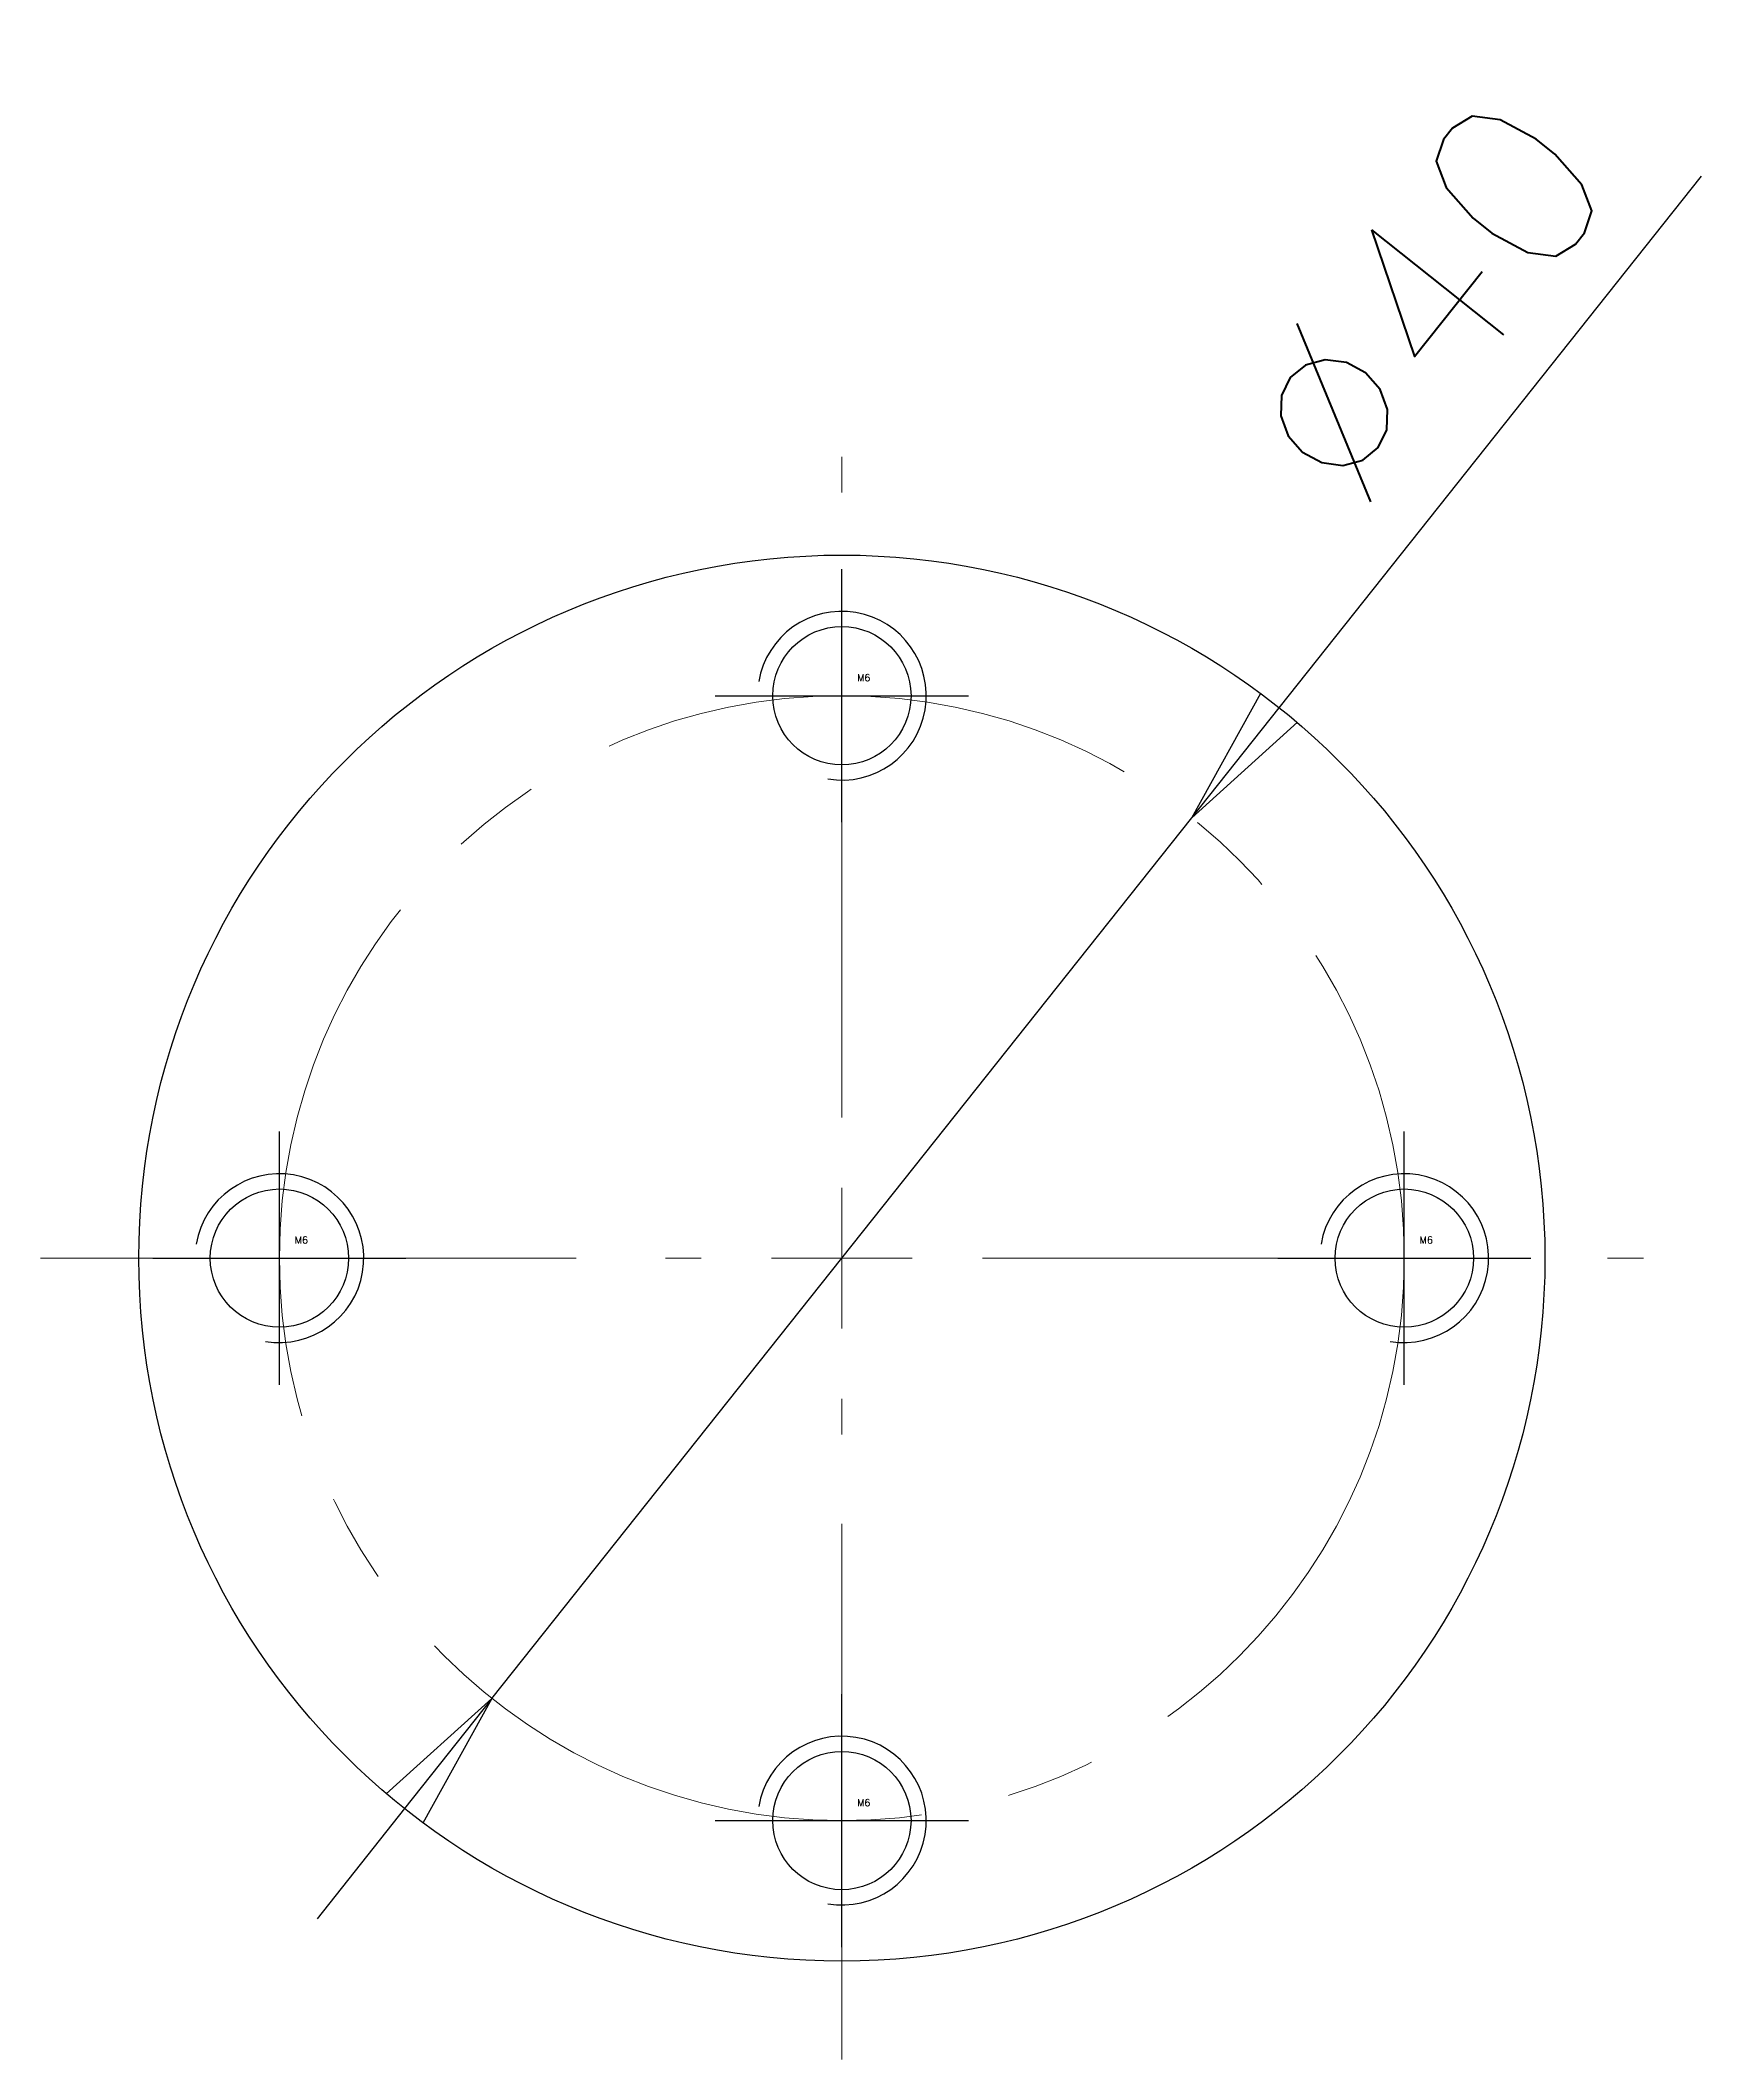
# Model space of a CAD drawing. Header units: millimetres. Extents: x 6282 to 6575, y 6253 to 6325.
# Drawn here: x 6282.1 to 6341.2, y 6253.4 to 6325.2 of the extents above; entities that cross this region are included whole.
import ezdxf

# ---------------------------------------------------------------- set-up
doc = ezdxf.new("R2010")
doc.units = ezdxf.units.MM
for name, pattern in [('CENTER', [50.8, 31.75, -6.35, 6.35, -6.35]), ('CENTER2', [28.575, 19.05, -3.175, 3.175, -3.175]), ('HIDDEN', [9.525, 6.35, -3.175])]:
    doc.linetypes.add(name, pattern=pattern)
doc.layers.add('07_Center', color=6, linetype='CENTER2', lineweight=9)
doc.layers.add('1', color=220, linetype='CENTER')
doc.layers.add('3', color=223, linetype='HIDDEN')
doc.styles.get("Standard").update_dxf_attribs({"font": 'romans.shx', "bigfont": 'whgtxt.shx'})
doc.dimstyles.new('ISO-25 x2', dxfattribs={"dimscale": 2, "dimtxt": 3, "dimasz": 2.5, "dimexe": 1, "dimexo": 1, "dimgap": 1, "dimtad": 1, "dimdsep": 46, "dimtxsty": 'Standard', "dimblk": 'OPEN', "dimcen": 2.5, "dimclrd": 4, "dimclre": 4, "dimclrt": 2, "dimadec": 1, "dimazin": 2, "dimtfac": 1, "dimtmove": 0, "dimatfit": 0, "dimldrblk": 'OPEN', "dimfxl": 1, "dimarcsym": 0})

# ---------------------------------------------------------------- blocks, each defined once
blk = doc.blocks.new('*U61')
at = {"layer": '07_Center', "color": 0, "transparency": 16777216}
for p, q in [((0, 5), (0, 28.5)), ((-28.5, 0), (-5, 0)), ((5, 0), (28.5, 0)), ((0, -28.5), (0, -5))]:
    blk.add_line(p, q, dxfattribs=at)
at = {"layer": '07_Center', "color": 0, "linetype": 'Continuous', "transparency": 16777216}
for p, q in [((0, -2.5), (0, 2.5)), ((-2.5, 0), (2.5, 0))]:
    blk.add_line(p, q, dxfattribs=at)
blk = doc.blocks.new('_OPEN')
at = {"color": 0, "linetype": 'ByBlock'}
for p, q in [((-1, 0.167), (0, 0)), ((0, 0), (-1, -0.167)), ((0, 0), (-1, 0))]:
    blk.add_line(p, q, dxfattribs=at)
blk = doc.blocks.new('*D66')
at = {"color": 4, "lineweight": -2, "transparency": 16777216}
for p, q in [((6326.165, 6301.448), (6341.184, 6320.35)), ((6298.17, 6266.216), (6323.054, 6297.533)), ((6295.059, 6262.301), (6291.949, 6258.386))]:
    blk.add_line(p, q, dxfattribs=at)
at = {"layer": 'Defpoints', "color": 0, "transparency": 16777216}
for p in [(6323.054, 6297.533), (6298.17, 6266.216)]:
    blk.add_point(p, dxfattribs=at)
at = {"color": 4, "lineweight": -2, "transparency": 16777216, "xscale": 5, "yscale": 5, "zscale": 5}
for p, rotation in [((6323.054, 6297.533), 231.5298799401336), ((6298.17, 6266.216), 51.52987994013357)]:
    blk.add_blockref('_OPEN', p, dxfattribs=dict(at, rotation=rotation))
at = {"color": 2, "transparency": 16777216, "insert": (6331.315, 6315.967), "char_height": 6, "attachment_point": 5, "rotation": 51.52988}
blk.add_mtext('∅40', dxfattribs=at)

msp = doc.modelspace()

# ---------------------------------------------------------------- linework, layer by layer
for centre, radius in [((6310.612, 6281.874), 25), ((6310.612, 6301.874), 2.459), ((6290.612, 6281.874), 2.459), ((6330.612, 6281.874), 2.459), ((6310.612, 6261.874), 2.459)]:
    msp.add_circle(centre, radius)
at = {"layer": '07_Center', "color": 1}
msp.add_circle((6310.612, 6281.874), 20, dxfattribs=at)
at = {"layer": '1', "ltscale": 4}
for p, q in [((6310.612, 6297.374), (6310.612, 6306.374)), ((6306.112, 6301.874), (6315.112, 6301.874)), ((6290.612, 6277.374), (6290.612, 6286.374)), ((6330.612, 6277.374), (6330.612, 6286.374)), ((6286.112, 6281.874), (6295.112, 6281.874)), ((6326.112, 6281.874), (6335.112, 6281.874)), ((6310.612, 6257.374), (6310.612, 6266.374)), ((6306.112, 6261.874), (6315.112, 6261.874))]:
    msp.add_line(p, q, dxfattribs=at)
at = {"layer": '1', "linetype": 'ByBlock'}
for centre in [(6310.612, 6301.874), (6290.612, 6281.874), (6330.612, 6281.874), (6310.612, 6261.874)]:
    msp.add_arc(centre, 3, 260.40593, 170.40593, dxfattribs=at)

# ---------------------------------------------------------------- block references
at = {"layer": '07_Center'}
msp.add_blockref('*U61', (6310.612, 6281.874), dxfattribs=at)

# ---------------------------------------------------------------- texts
at = {"layer": '3'}
for p in [(6311.157, 6302.39), (6291.157, 6282.39), (6331.157, 6282.39), (6311.157, 6262.39)]:
    msp.add_text('M6', height=0.25, dxfattribs=at).set_placement(p)

# ---------------------------------------------------------------- dimensions: what is measured, and where the dimension line sits
dim = msp.add_diameter_dim_2p(p1=(6298.17, 6266.216), p2=(6323.054, 6297.533), dimstyle='ISO-25 x2')
dim.commit()
dim.dimension.update_dxf_attribs({"geometry": '*D66', "text_midpoint": (6335.23, 6312.856), "dimtype": 163})

doc.saveas('drawing.dxf')
